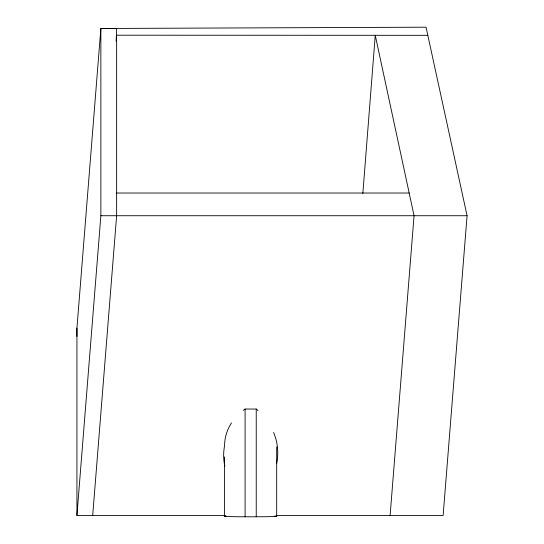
<?xml version="1.0" encoding="UTF-8"?>
<svg xmlns="http://www.w3.org/2000/svg" width="544" height="544" viewBox="0 0 544 544"><rect width="100%" height="100%" fill="white"/><g stroke="black" fill="none" stroke-linecap="round" stroke-linejoin="round"><path stroke-width="0.82" d="M224.42 516.168L224.42 456.926M274.591 515.998A26.282 0.585 0 0 1 261.174 516.766L245.086 516.8L245.092 409.034L256.238 409.034A71.917 61.499 0 0 1 257.958 410.53M256.238 516.8L256.238 409.034M276.685 516.297L276.685 446.896M76.922 336.416L76.935 328.093M225.264 515.413L76.928 515.413L100.864 215.723L100.864 28.492L426.047 27.2L467.078 215.723L443.136 515.413L276.25 515.413M116.164 41.12L116.634 28.492L100.864 28.492L76.928 328.182L76.928 515.413M92.698 515.413L116.634 215.723L116.634 35.204L427.815 35.319M362.841 193.487L375.251 35.319L414.059 215.723L390.116 515.413M116.634 193.018L409.176 193.025M100.864 215.723L467.078 215.723M245.086 516.8L241.06 516.78A26.282 0.585 0 0 1 226.046 516.018M273.646 432.426L275.536 437.777A71.917 61.499 0 0 1 276.746 463.134M224.862 466.106A66.178 56.59 0 0 1 224.584 445.788A55.291 47.287 0 0 1 231.472 422.933M243.216 410.394A55.291 47.287 0 0 1 245.092 409.034"/></g></svg>
